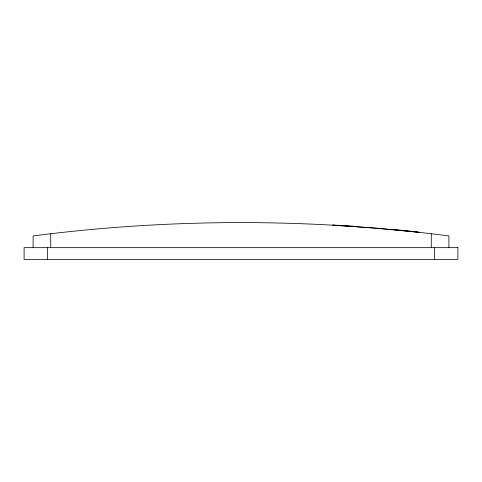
<?xml version="1.0" encoding="UTF-8"?>
<svg xmlns="http://www.w3.org/2000/svg" width="482" height="482" viewBox="0 0 482 482"><rect width="100%" height="100%" fill="white"/><g stroke="black" fill="none" stroke-linecap="round" stroke-linejoin="round"><path stroke-width="0.72" d="M448.893 247.658L448.893 235.909L431.276 233.74A1630.07 1630.07 0 0 0 50.724 233.74L33.138 235.903L33.107 247.658M332.646 225.178L375.689 228.173L418.713 232.318M434.409 247.658L434.409 259.4M431.276 233.74L431.276 247.658M50.724 233.74L50.724 247.658M47.591 247.658L47.591 259.4M394.981 229.631A23.552 0.343 5.4 0 1 418.129 232.258M333.273 225.221A23.516 0.343 4 0 1 356.246 226.42M457.9 247.658L24.1 247.658L24.1 259.4L457.9 259.4L457.9 247.658"/></g></svg>
